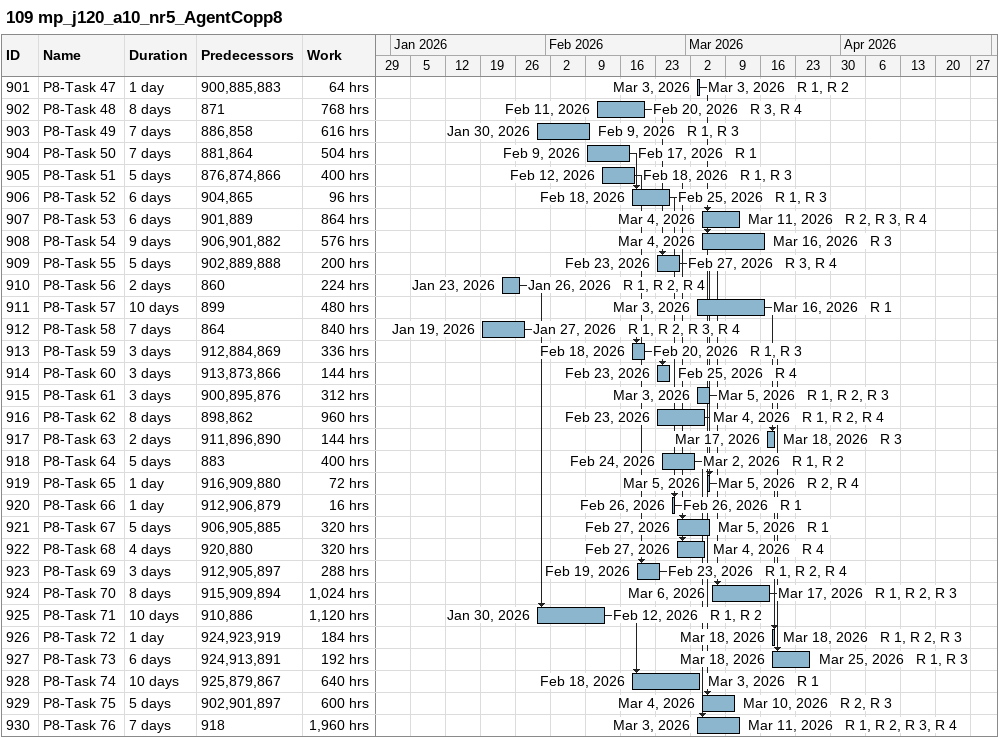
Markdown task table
109 mp_j120_a10_nr5_AgentCopp8

| ID | Task | Duration | Start | Finish | Predecessors | Resources | Work (h) |
|---|---|---|---|---|---|---|---|
| 901 | P8-Task 47 | 1d | 2026-03-03 | 2026-03-03 | 900, 885, 883 | R 1, R 2 | 64 |
| 902 | P8-Task 48 | 8d | 2026-02-11 | 2026-02-20 | 871 | R 3, R 4 | 768 |
| 903 | P8-Task 49 | 7d | 2026-01-30 | 2026-02-09 | 886, 858 | R 1, R 3 | 616 |
| 904 | P8-Task 50 | 7d | 2026-02-09 | 2026-02-17 | 881, 864 | R 1 | 504 |
| 905 | P8-Task 51 | 5d | 2026-02-12 | 2026-02-18 | 876, 874, 866 | R 1, R 3 | 400 |
| 906 | P8-Task 52 | 6d | 2026-02-18 | 2026-02-25 | 904, 865 | R 1, R 3 | 96 |
| 907 | P8-Task 53 | 6d | 2026-03-04 | 2026-03-11 | 901, 889 | R 2, R 3, R 4 | 864 |
| 908 | P8-Task 54 | 9d | 2026-03-04 | 2026-03-16 | 906, 901, 882 | R 3 | 576 |
| 909 | P8-Task 55 | 5d | 2026-02-23 | 2026-02-27 | 902, 889, 888 | R 3, R 4 | 200 |
| 910 | P8-Task 56 | 2d | 2026-01-23 | 2026-01-26 | 860 | R 1, R 2, R 4 | 224 |
| 911 | P8-Task 57 | 10d | 2026-03-03 | 2026-03-16 | 899 | R 1 | 480 |
| 912 | P8-Task 58 | 7d | 2026-01-19 | 2026-01-27 | 864 | R 1, R 2, R 3, R 4 | 840 |
| 913 | P8-Task 59 | 3d | 2026-02-18 | 2026-02-20 | 912, 884, 869 | R 1, R 3 | 336 |
| 914 | P8-Task 60 | 3d | 2026-02-23 | 2026-02-25 | 913, 873, 866 | R 4 | 144 |
| 915 | P8-Task 61 | 3d | 2026-03-03 | 2026-03-05 | 900, 895, 876 | R 1, R 2, R 3 | 312 |
| 916 | P8-Task 62 | 8d | 2026-02-23 | 2026-03-04 | 898, 862 | R 1, R 2, R 4 | 960 |
| 917 | P8-Task 63 | 2d | 2026-03-17 | 2026-03-18 | 911, 896, 890 | R 3 | 144 |
| 918 | P8-Task 64 | 5d | 2026-02-24 | 2026-03-02 | 883 | R 1, R 2 | 400 |
| 919 | P8-Task 65 | 1d | 2026-03-05 | 2026-03-05 | 916, 909, 880 | R 2, R 4 | 72 |
| 920 | P8-Task 66 | 1d | 2026-02-26 | 2026-02-26 | 912, 906, 879 | R 1 | 16 |
| 921 | P8-Task 67 | 5d | 2026-02-27 | 2026-03-05 | 906, 905, 885 | R 1 | 320 |
| 922 | P8-Task 68 | 4d | 2026-02-27 | 2026-03-04 | 920, 880 | R 4 | 320 |
| 923 | P8-Task 69 | 3d | 2026-02-19 | 2026-02-23 | 912, 905, 897 | R 1, R 2, R 4 | 288 |
| 924 | P8-Task 70 | 8d | 2026-03-06 | 2026-03-17 | 915, 909, 894 | R 1, R 2, R 3 | 1024 |
| 925 | P8-Task 71 | 10d | 2026-01-30 | 2026-02-12 | 910, 886 | R 1, R 2 | 1120 |
| 926 | P8-Task 72 | 1d | 2026-03-18 | 2026-03-18 | 924, 923, 919 | R 1, R 2, R 3 | 184 |
| 927 | P8-Task 73 | 6d | 2026-03-18 | 2026-03-25 | 924, 913, 891 | R 1, R 3 | 192 |
| 928 | P8-Task 74 | 10d | 2026-02-18 | 2026-03-03 | 925, 879, 867 | R 1 | 640 |
| 929 | P8-Task 75 | 5d | 2026-03-04 | 2026-03-10 | 902, 901, 897 | R 2, R 3 | 600 |
| 930 | P8-Task 76 | 7d | 2026-03-03 | 2026-03-11 | 918 | R 1, R 2, R 3, R 4 | 1960 |
